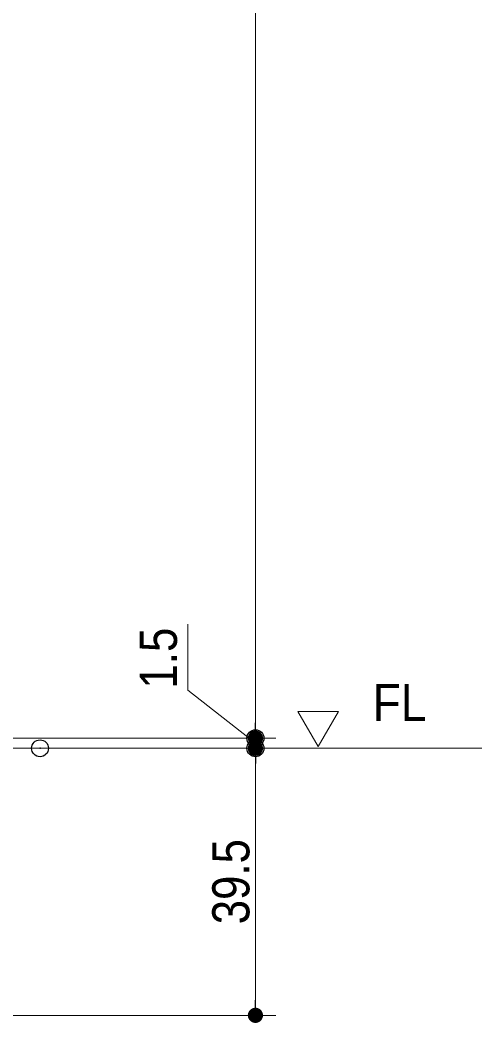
# Model space of a CAD drawing. Units: millimetres, scale not verified. Extents: x -909 to 909, y -457 to 457.
# Drawn here: x -521.2 to -452.9, y -205.7 to -57.3 of the extents above; entities that cross this region are included whole.
import ezdxf
from ezdxf.enums import TextEntityAlignment as Align

# ---------------------------------------------------------------- set-up
doc = ezdxf.new("R2010")
doc.units = ezdxf.units.MM
doc.header["$LTSCALE"] = 5
doc.header["$PDMODE"] = 32
doc.header["$PDSIZE"] = 2.5
for name, color, linetype, lineweight in [('0-1_3一般', 7, 'Continuous', 15), ('0-2_2寸法-1', 7, 'Continuous', 15), ('0-3_0', 7, 'Continuous', 25), ('0-5_2寸法-2', 7, 'Continuous', 15)]:
    doc.layers.add(name, color=color, linetype=linetype, lineweight=lineweight)
doc.layers.add('0-4_Defpoints', color=7, linetype='Continuous')
doc.styles.add('ＭＳ Ｐゴシック', font='')
doc.styles.get('ＭＳ Ｐゴシック').set_extended_font_data('MS PGothic')

# ---------------------------------------------------------------- blocks, each defined once
blk = doc.blocks.new('_Dot')
at = {"layer": '0-3_0'}
blk.add_line((-2.5, 0), (-5, 0), dxfattribs=at)
for points in [[(0, 0), (-2.5, 0), (-2.48, 0.31)], [(0, 0), (-2.48, -0.31), (-2.5, 0)], [(0, 0), (-2.48, 0.31), (-2.42, 0.62)], [(0, 0), (-2.42, -0.62), (-2.48, -0.31)], [(0, 0), (-2.42, 0.62), (-2.32, 0.92)], [(0, 0), (-2.32, -0.92), (-2.42, -0.62)], [(0, 0), (-2.32, 0.92), (-2.19, 1.2)], [(0, 0), (-2.19, -1.2), (-2.32, -0.92)], [(0, 0), (-2.19, 1.2), (-2.02, 1.47)], [(0, 0), (-2.02, -1.47), (-2.19, -1.2)], [(0, 0), (-2.02, 1.47), (-1.82, 1.71)], [(0, 0), (-1.82, -1.71), (-2.02, -1.47)], [(0, 0), (-1.82, 1.71), (-1.59, 1.93)], [(0, 0), (-1.59, -1.93), (-1.82, -1.71)], [(0, 0), (-1.59, 1.93), (-1.34, 2.11)], [(0, 0), (-1.34, -2.11), (-1.59, -1.93)], [(0, 0), (-1.34, 2.11), (-1.06, 2.26)], [(0, 0), (-1.06, -2.26), (-1.34, -2.11)], [(0, 0), (-1.06, 2.26), (-0.77, 2.38)], [(0, 0), (-0.77, -2.38), (-1.06, -2.26)], [(0, 0), (-0.77, 2.38), (-0.47, 2.46)], [(0, 0), (-0.47, -2.46), (-0.77, -2.38)], [(0, 0), (-0.47, 2.46), (-0.16, 2.5)], [(0, 0), (-0.16, -2.5), (-0.47, -2.46)], [(0, 0), (-0.16, 2.5), (0.16, 2.5)], [(0, 0), (0.16, -2.5), (-0.16, -2.5)], [(0, 0), (0.16, 2.5), (0.47, 2.46)], [(0, 0), (0.47, 2.46), (0.77, 2.38)], [(0, 0), (0.77, 2.38), (1.06, 2.26)], [(0, 0), (1.06, 2.26), (1.34, 2.11)], [(0, 0), (1.34, 2.11), (1.59, 1.93)], [(0, 0), (1.59, 1.93), (1.82, 1.71)], [(0, 0), (1.82, 1.71), (2.02, 1.47)], [(0, 0), (2.02, 1.47), (2.19, 1.2)], [(0, 0), (2.19, 1.2), (2.32, 0.92)], [(0, 0), (2.32, 0.92), (2.42, 0.62)], [(0, 0), (2.42, 0.62), (2.48, 0.31)], [(0, 0), (2.48, 0.31), (2.5, 0)], [(0, 0), (0.47, -2.46), (0.16, -2.5)], [(0, 0), (0.77, -2.38), (0.47, -2.46)], [(0, 0), (1.06, -2.26), (0.77, -2.38)], [(0, 0), (1.34, -2.11), (1.06, -2.26)], [(0, 0), (1.59, -1.93), (1.34, -2.11)], [(0, 0), (1.82, -1.71), (1.59, -1.93)], [(0, 0), (2.02, -1.47), (1.82, -1.71)], [(0, 0), (2.19, -1.2), (2.02, -1.47)], [(0, 0), (2.32, -0.92), (2.19, -1.2)], [(0, 0), (2.42, -0.62), (2.32, -0.92)], [(0, 0), (2.48, -0.31), (2.42, -0.62)], [(0, 0), (2.5, 0), (2.48, -0.31)]]:
    blk.add_solid(points, dxfattribs=at)

msp = doc.modelspace()

# ---------------------------------------------------------------- linework, layer by layer
at = {"layer": '0-1_3一般'}
for p, q in [((-474.12, -159.566), (-480.12, -159.566)), ((-477.12, -164.762), (-480.12, -159.566)), ((-477.12, -164.762), (-474.12, -159.566)), ((-483.474, -165.027), (-452.887, -165.027))]:
    msp.add_line(p, q, dxfattribs=at)
at = {"layer": '0-2_2寸法-1'}
for p, q in [((-486.399, 109.917), (-486.399, -161.276)), ((-659.088, -163.527), (-483.399, -163.527)), ((-515.269, -165.027), (-483.399, -165.027)), ((-486.399, -202.276), (-486.399, -167.278)), ((-640.088, -204.527), (-483.399, -204.527))]:
    msp.add_line(p, q, dxfattribs=at)
at = {"layer": '0-4_Defpoints'}
for p in [(-486.399, -163.527), (-518.269, -165.027), (-486.399, -165.027), (-486.399, -165.027)]:
    msp.add_point(p, dxfattribs=at)
at = {"layer": '0-5_2寸法-2'}
for p, q in [((-486.399, -161.276), (-486.399, -159.025)), ((-659.088, -163.527), (-483.399, -163.527)), ((-486.399, -163.527), (-486.399, -165.027)), ((-658.088, -165.027), (-483.399, -165.027)), ((-486.399, -167.278), (-486.399, -169.529))]:
    msp.add_line(p, q, dxfattribs=at)
msp.add_lwpolyline([(-496.399, -146.687), (-496.399, -156.413), (-486.399, -164.277)], dxfattribs=at)

# ---------------------------------------------------------------- block references
at = {"layer": '0-2_2寸法-1', "xscale": 0.4502051, "yscale": 0.4502051}
for p, rotation in [((-486.399, -163.527), 270), ((-486.399, -165.027), 90), ((-486.399, -204.527), 270)]:
    msp.add_blockref('_Dot', p, dxfattribs=dict(at, rotation=rotation))
at = {"layer": '0-5_2寸法-2', "xscale": 0.4502051, "yscale": 0.4502051}
for p, rotation in [((-486.399, -163.527), 270), ((-486.399, -165.027), 90)]:
    msp.add_blockref('_Dot', p, dxfattribs=dict(at, rotation=rotation))

# ---------------------------------------------------------------- texts
at = {"layer": '0-1_3一般', "style": 'ＭＳ Ｐゴシック', "width": 0.95}
msp.add_text('FL', height=5.503, dxfattribs=at).set_placement((-469.081, -162.657), align=Align.BOTTOM_LEFT)
at = {"layer": '0-2_2寸法-1', "style": 'ＭＳ Ｐゴシック', "width": 0.9}
msp.add_text('39.5', height=5.499, rotation=90, dxfattribs=at).set_placement((-485.64, -191.059), align=Align.BOTTOM_LEFT)
at = {"layer": '0-5_2寸法-2', "style": 'ＭＳ Ｐゴシック', "width": 0.9}
msp.add_text('1.5', height=5.503, rotation=90, dxfattribs=at).set_placement((-496.355, -156.188), align=Align.BOTTOM_LEFT)

doc.saveas('drawing.dxf')
